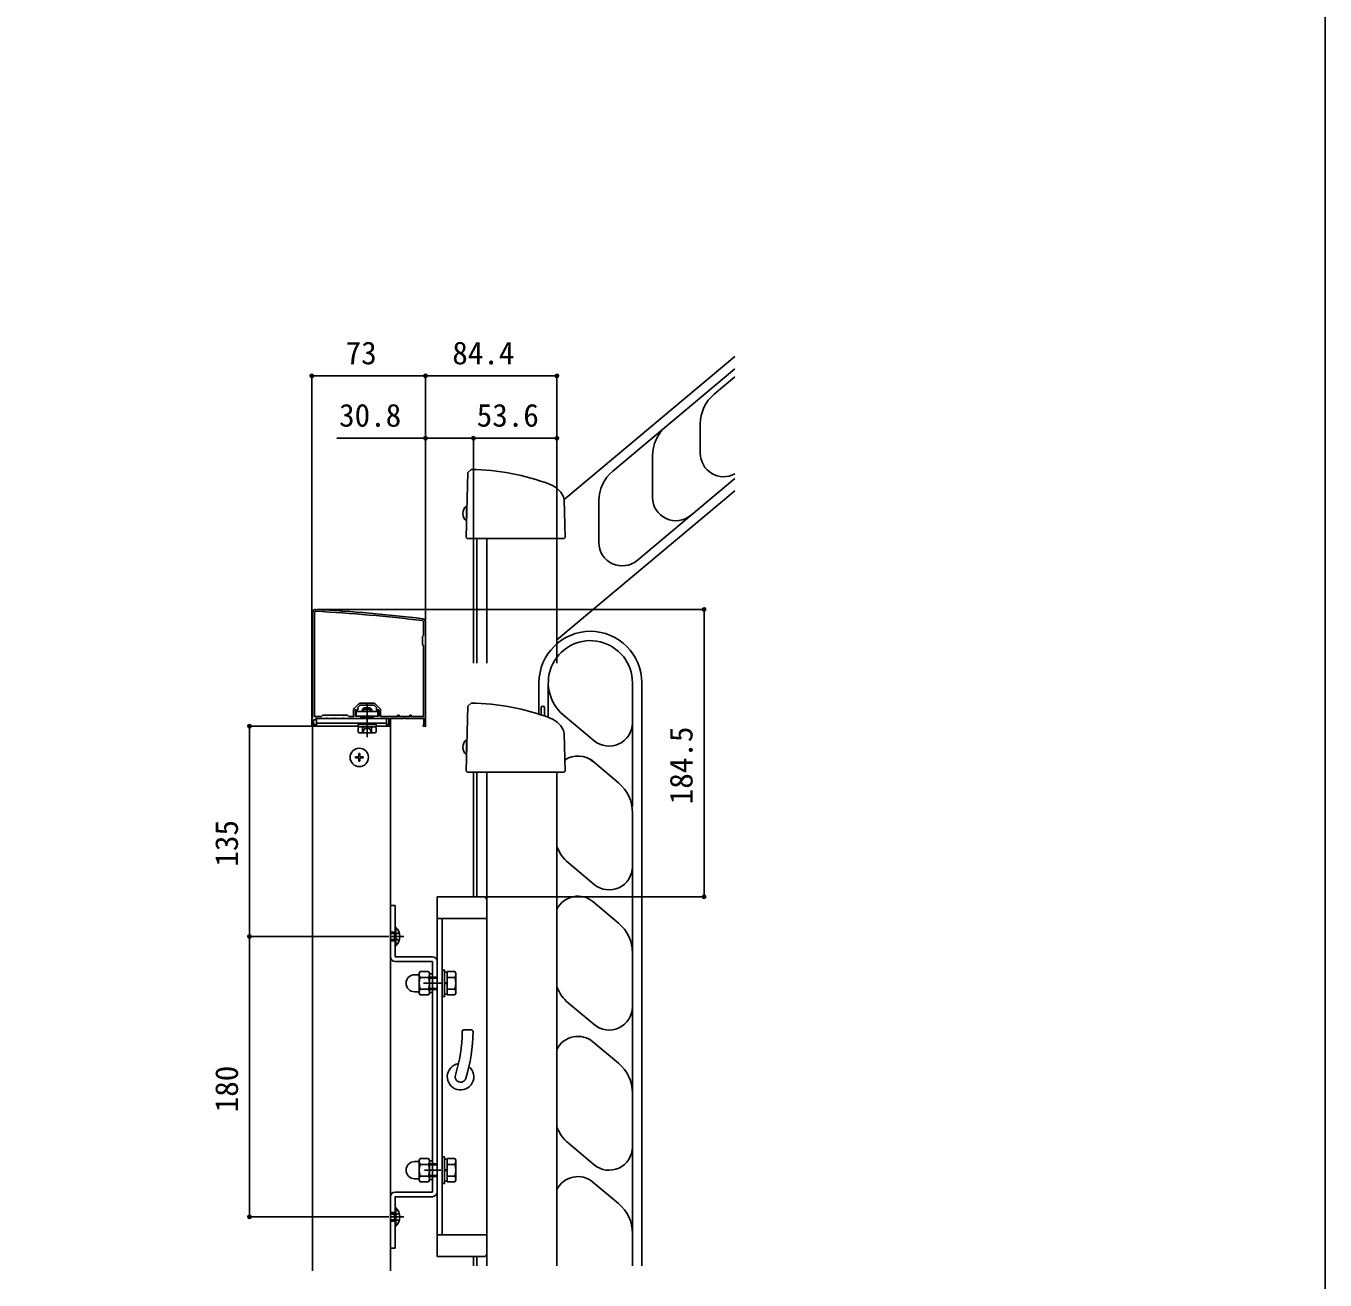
# Model space of a CAD drawing. Units: millimetres, scale not verified. Extents: x -875 to 875, y -1304 to 1296.
# Drawn here: x 41 to 875, y -892 to -87 of the extents above; entities that cross this region are included whole.
import ezdxf
from ezdxf.enums import TextEntityAlignment as Align

# ---------------------------------------------------------------- set-up
doc = ezdxf.new("R2010")
doc.units = ezdxf.units.MM
doc.header["$LTSCALE"] = 8
for name, color, linetype in [('0-2_YKK_11', 7, 'Continuous'), ('0-3_YKK_12', 2, 'Continuous'), ('0-4_YKK_13', 4, 'Continuous'), ('0-5_YKK_D', 6, 'Continuous'), ('0-6_YKK_ZWAK', 7, 'Continuous')]:
    doc.layers.add(name, color=color, linetype=linetype)
doc.styles.add('ＭＳ ゴシック', font='')
doc.styles.get('ＭＳ ゴシック').set_extended_font_data('MS Gothic')

msp = doc.modelspace()

# ---------------------------------------------------------------- linework, layer by layer
at = {"layer": '0-2_YKK_11'}
for p, q in [((226.2, -530.5), (226.2, -463.7)), ((254.564, -522.439), (251.739, -525.264)), ((264.376, -522), (255.624, -522)), ((268.261, -525.264), (265.436, -522.439))]:
    msp.add_line(p, q, dxfattribs=at)
for points in [[(225, -463.7), (225, -531.2), (224.5, -531.7), (224.5, -536.7), (227, -536.7), (227, -535.7), (225.5, -535.7), (225.5, -532.7), (227, -532.7), (227, -531.7), (233.542, -531.7), (233.725, -531.58), (234.275, -531.58), (234.458, -531.7), (238.542, -531.7), (238.725, -531.58), (239.275, -531.58), (239.458, -531.7), (244.542, -531.7), (244.725, -531.58), (245.275, -531.58), (245.458, -531.7), (256, -531.7), (256, -530.2), (252.5, -530.2), (252.5, -526.2), (254, -526.2), (254, -524.7), (255.5, -523.2), (259.542, -523.2), (259.725, -523.08), (260.275, -523.08), (260.458, -523.2), (264.5, -523.2), (266, -524.7), (266, -526.2), (267.5, -526.2), (267.5, -530.2), (264, -530.2), (264, -531.7)], [(264, -531.7), (274, -531.7), (274, -535.7), (273, -535.7), (273, -536.7), (275, -536.7), (275, -531.7), (283.542, -531.7), (283.725, -531.58), (284.275, -531.58), (284.458, -531.7), (296.5, -531.7), (296.5, -535.408), (296.25, -535.704), (296, -536), (296, -536.7), (297.5, -536.7), (297.5, -469.7)], [(296.3, -469.7), (296.3, -478.4), (295.5, -479.2), (295.5, -484.2), (296.3, -485), (296.3, -530.5), (288.4, -530.5), (288.4, -529.7), (287.5, -529.7), (287.5, -530.5), (280.5, -530.5), (280.5, -529.7), (279.6, -529.7), (279.6, -530.5), (268.7, -530.5), (268.7, -526.324)], [(251.3, -526.324), (251.3, -530.5), (248.3, -530.5), (247.5, -529.7), (231.5, -529.7), (230.7, -530.5), (226.2, -530.5)]]:
    msp.add_lwpolyline(points, dxfattribs=at)
for centre, radius, start, end in [((227, -463.7), 2, 86.9684, 180.00001), ((227, -463.7), 0.8, 86.96839, 180.00001), ((174.219, -1460.299), 998.796, 83.01993, 86.96841), ((174.219, -1460.299), 999.996, 83.01993, 86.96841), ((295.5, -469.7), 0.8, 0.00001, 83.01993), ((295.5, -469.7), 2, 0.00001, 83.01993), ((252.8, -526.324), 1.5, 134.99999, 179.99998), ((255.624, -523.5), 1.5, 90.00002, 135.00001), ((264.376, -523.5), 1.5, 44.99999, 89.99998), ((267.2, -526.324), 1.5, 0.00002, 45.00001)]:
    msp.add_arc(centre, radius, start, end, dxfattribs=at)
at = {"layer": '0-3_YKK_12'}
for p, q in [((225, -536.7), (254.25, -536.7)), ((225, -886.2), (225, -536.7)), ((283.5, -671.7), (275, -671.7)), ((308.452, -701.7), (296.205, -701.7)), ((307.376, -821.7), (296.923, -821.7)), ((282.036, -851.7), (275, -851.7)), ((283.5, -851.7), (275, -851.7))]:
    msp.add_line(p, q, dxfattribs=at)
msp.add_lwpolyline([(265.75, -536.7), (275, -536.7), (275, -886.2)], dxfattribs=at)
at = {"layer": '0-4_YKK_13'}
for p, q in [((496.059, -299.38), (386.628, -391.203)), ((496.059, -307.212), (417.731, -372.937)), ((482.845, -323.522), (496.059, -312.434)), ((473.914, -361.507), (473.914, -342.673)), ((443.272, -389.829), (443.272, -363.163)), ((323.6, -415.487), (324.693, -373.76)), ((324.693, -373.76), (326.745, -371.8)), ((433.407, -430.275), (496.059, -377.704)), ((496.059, -385.537), (381.895, -481.331)), ((387.264, -415.487), (386.626, -391.124)), ((323.816, -395.319), (323.816, -405.02)), ((324.056, -398.07), (323.816, -398.07)), ((408.8, -418.755), (408.8, -392.088)), ((323.946, -402.27), (323.816, -402.27)), ((324.282, -416.17), (323.6, -415.487)), ((386.582, -416.17), (324.282, -416.17)), ((328.3, -496.17), (328.3, -416.17)), ((330.5, -496.17), (330.5, -416.17)), ((336.9, -496.17), (336.9, -416.17)), ((381.9, -496.17), (381.9, -416.17)), ((387.264, -415.487), (386.582, -416.17)), ((370.337, -508.77), (370.337, -528.966)), ((376.337, -508.77), (376.337, -531.001)), ((436.337, -508.77), (436.337, -883.2)), ((257, -526), (258, -525)), ((262, -525), (258, -525)), ((260, -543.822), (260, -522.411)), ((263, -526), (262, -525)), ((323.6, -565.487), (324.693, -523.76)), ((324.693, -523.76), (326.745, -521.8)), ((371.837, -529.449), (371.837, -524.77)), ((373.837, -524.77), (373.837, -530.12)), ((227.5, -531.7), (272.5, -531.7)), ((227.5, -536.7), (227.5, -531.7)), ((257, -526), (263, -526)), ((257, -526), (257, -527.3)), ((257, -530.2), (257, -530.9)), ((257, -530.9), (263, -530.9)), ((257, -530.9), (257.462, -531.7)), ((257.54, -525.46), (257.54, -527.3)), ((257.54, -530.2), (257.54, -531.7)), ((262.46, -525.46), (262.46, -527.3)), ((262.46, -530.2), (262.46, -531.7)), ((263, -530.9), (262.538, -531.7)), ((263, -527.3), (263, -526)), ((263, -530.9), (263, -530.2)), ((272.5, -536.7), (272.5, -531.7)), ((385.981, -529.453), (405.695, -545.995)), ((227.5, -534.7), (272.5, -534.7)), ((227.5, -536.7), (254.226, -536.7)), ((255, -537), (254.226, -537.447)), ((255, -541), (254.226, -540.554)), ((254.227, -540.554), (254.227, -537.447)), ((265.75, -534.7), (254.25, -534.7)), ((254.25, -535.5), (254.25, -537)), ((254.25, -535.5), (265.75, -535.5)), ((254.25, -537), (265.75, -537)), ((255, -537), (265, -537)), ((255, -541), (265, -541)), ((257.113, -540.554), (257.113, -537.447)), ((262.887, -540.554), (262.887, -537.447)), ((265, -537), (265.773, -537.447)), ((265, -541), (265.773, -540.554)), ((265.75, -537), (265.75, -535.5)), ((265.773, -540.554), (265.773, -537.447)), ((265.774, -536.7), (272.5, -536.7)), ((387.264, -565.487), (386.626, -541.124)), ((323.816, -545.319), (323.816, -555.02)), ((324.056, -548.07), (323.816, -548.07)), ((252.5, -556.35), (252.5, -557.05)), ((252.5, -556.35), (254.15, -556.35)), ((252.5, -557.05), (254.15, -557.05)), ((254.65, -554.2), (255.35, -554.2)), ((254.65, -554.2), (254.65, -555.85)), ((254.65, -557.55), (254.65, -559.2)), ((255.35, -554.2), (255.35, -555.85)), ((255.35, -557.55), (255.35, -559.2)), ((255.85, -556.35), (257.5, -556.35)), ((255.85, -557.05), (257.5, -557.05)), ((257.5, -556.35), (257.5, -557.05)), ((323.946, -552.27), (323.816, -552.27)), ((421.406, -573.092), (403.337, -557.93)), ((254.65, -559.2), (255.35, -559.2)), ((324.282, -566.17), (323.6, -565.487)), ((386.582, -566.17), (324.282, -566.17)), ((328.3, -646.17), (328.3, -566.17)), ((330.5, -646.17), (330.5, -566.17)), ((336.9, -883.2), (336.9, -566.17)), ((381.9, -883.2), (381.9, -566.17)), ((387.264, -565.487), (386.582, -566.17)), ((430.337, -626.742), (430.337, -592.195)), ((405.695, -638.233), (389.267, -624.448)), ((430.337, -682.195), (430.337, -626.742)), ((334.9, -646.2), (305, -646.2)), ((305, -877.2), (305, -646.2)), ((336.9, -648.2), (336.9, -875.2)), ((421.406, -663.092), (404.979, -649.307)), ((275, -651.7), (275, -684.7)), ((278, -651.7), (275, -651.7)), ((278, -684.7), (278, -651.7)), ((278, -677.6), (278, -665.8)), ((336.9, -660.2), (305, -660.2)), ((308.2, -660.2), (308.2, -863.2)), ((275, -668.95), (278, -668.95)), ((278, -669.2), (275, -669.2)), ((278, -669.854), (275, -669.854)), ((278, -673.546), (275, -673.546)), ((278, -674.2), (275, -674.2)), ((275, -674.45), (278, -674.45)), ((278.509, -677.6), (278, -677.6)), ((430.337, -716.742), (430.337, -682.195)), ((302, -684.7), (278, -684.7)), ((302, -687.7), (278, -687.7)), ((302, -835.7), (302, -687.7)), ((305, -687.7), (305, -835.7)), ((290.5, -696.2), (293, -696.2)), ((299.419, -697.947), (294.081, -697.947)), ((299.419, -694.194), (300, -695.2)), ((300, -695.2), (300, -708.2)), ((302, -695.7), (300, -695.7)), ((300, -695.7), (300, -707.7)), ((300, -697.7), (305, -697.7)), ((305, -698.35), (300, -698.35)), ((309.8, -694.65), (311.4, -694.65)), ((311.4, -694.194), (316.319, -694.194)), ((311.4, -694.194), (311.4, -709.206)), ((311.4, -697.7), (311.4, -705.7)), ((311.4, -697.947), (316.319, -697.947)), ((316.9, -695.2), (316.319, -694.194)), ((316.9, -695.2), (316.9, -708.2)), ((290.5, -707.2), (293, -707.2)), ((299.419, -705.453), (294.081, -705.453)), ((299.419, -709.206), (300, -708.2)), ((305, -705.05), (300, -705.05)), ((300, -705.7), (305, -705.7)), ((302, -707.7), (300, -707.7)), ((311.4, -701.45), (309.8, -701.45)), ((311.4, -701.95), (309.8, -701.95)), ((309.8, -708.75), (311.4, -708.75)), ((311.4, -705.453), (316.319, -705.453)), ((316.9, -708.2), (316.319, -709.206)), ((311.4, -709.206), (316.319, -709.206)), ((405.695, -728.233), (389.267, -714.448)), ((430.337, -772.195), (430.337, -716.742)), ((322.004, -731.7), (327.004, -731.7)), ((421.406, -753.092), (404.979, -739.307)), ((430.337, -806.742), (430.337, -772.195)), ((405.695, -818.233), (389.267, -804.448)), ((430.337, -862.195), (430.337, -806.742)), ((290.5, -816.2), (293, -816.2)), ((299.419, -814.194), (300, -815.2)), ((300, -815.2), (300, -828.2)), ((302, -815.7), (300, -815.7)), ((300, -827.7), (300, -815.7)), ((309.8, -814.65), (311.4, -814.65)), ((311.4, -814.194), (316.319, -814.194)), ((311.4, -829.206), (311.4, -814.194)), ((316.9, -815.2), (316.319, -814.194)), ((316.9, -828.2), (316.9, -815.2)), ((299.419, -817.947), (294.081, -817.947)), ((299.419, -825.453), (294.081, -825.453)), ((300, -817.7), (305, -817.7)), ((305, -818.35), (300, -818.35)), ((305, -825.05), (300, -825.05)), ((311.4, -821.45), (309.8, -821.45)), ((311.4, -821.95), (309.8, -821.95)), ((311.4, -825.7), (311.4, -817.7)), ((311.4, -817.947), (316.319, -817.947)), ((311.4, -825.453), (316.319, -825.453)), ((290.5, -827.2), (293, -827.2)), ((299.419, -829.206), (300, -828.2)), ((300, -825.7), (305, -825.7)), ((302, -827.7), (300, -827.7)), ((309.8, -828.75), (311.4, -828.75)), ((311.4, -829.206), (316.319, -829.206)), ((316.9, -828.2), (316.319, -829.206)), ((421.406, -843.092), (404.979, -829.307)), ((302, -835.7), (278, -835.7)), ((275, -848.95), (278, -848.95)), ((278, -849.2), (275, -849.2)), ((278, -849.854), (275, -849.854)), ((278, -857.6), (278, -845.8)), ((278, -853.546), (275, -853.546)), ((278, -854.2), (275, -854.2)), ((275, -854.45), (278, -854.45)), ((278.509, -857.6), (278, -857.6)), ((336.9, -863.2), (305, -863.2)), ((430.337, -883.2), (430.337, -862.195)), ((334.9, -877.2), (305, -877.2)), ((328.3, -883.2), (328.3, -877.17)), ((330.5, -883.2), (330.5, -877.17))]:
    msp.add_line(p, q, dxfattribs=at)
for points in [[(430.337, -588.13), (430.337, -534.507), (430.337, -508.765)], [(254.25, -534.7), (254.25, -535.5), (265.75, -535.5), (265.75, -534.7)], [(256.95, -541.003), (258.1, -538.645), (260, -537.635)], [(263.05, -541.003), (261.9, -538.645), (260, -537.635)], [(278.509, -677.6), (278.509, -665.8), (278, -665.8)], [(280.611, -669.2), (277.833, -670.555), (277.224, -671.7)], [(280.611, -674.2), (277.833, -672.845), (277.224, -671.7)], [(299.419, -694.194), (294.081, -694.194), (293.5, -695.2), (293.5, -708.2)], [(299.419, -709.206), (294.081, -709.206), (293.5, -708.2)], [(299.419, -814.194), (294.081, -814.194), (293.5, -815.2), (293.5, -828.2)], [(299.419, -829.206), (294.081, -829.206), (293.5, -828.2)], [(302, -838.7), (278, -838.7), (278, -871.7), (275, -871.7), (275, -838.7)], [(280.611, -849.2), (277.833, -850.555), (277.224, -851.7)], [(278.509, -857.6), (278.509, -845.8), (278, -845.8)], [(280.611, -854.2), (277.833, -852.845), (277.224, -851.7)]]:
    msp.add_lwpolyline(points, dxfattribs=at)
for points in [[(253, -530.2), (267, -530.2), (267, -527.3), (253, -527.3)], [(308.2, -710.2), (308.2, -693.2), (309.8, -693.2), (309.8, -710.2)], [(308.2, -813.2), (308.2, -830.2), (309.8, -830.2), (309.8, -813.2)]]:
    msp.add_lwpolyline(points, close=True, dxfattribs=at)
msp.add_circle((255, -556.7), 5.9, dxfattribs=at)
for centre, radius, start, end in [((498.914, -342.673), 25, 130, 180), ((468.272, -363.163), 25, 130, 180), ((488.914, -361.507), 15, 180, 298.44284), ((323.677, -526.27), 154.5, 69.60904, 88.86229), ((433.8, -392.088), 25, 130, 180), ((372.282, -395.511), 15, 17.00535, 69.60904), ((458.273, -389.83), 15, 180.00001, 310), ((327.514, -400.17), 6.1, 127.32274, 232.67726), ((423.801, -418.755), 15, 180.00001, 310), ((403.337, -508.77), 33, 0, 180), ((403.337, -508.77), 27, 0, 229.99999), ((403.337, -508.77), 27, 0, 229.99999), ((323.677, -676.27), 154.5, 69.60904, 88.86229), ((372.837, -524.77), 1, 0, 180), ((372.282, -545.511), 15, 17.00535, 69.60904), ((255.67, -539.556), 2.556, 55.61708, 124.38292), ((255.67, -538.445), 2.556, 235.61708, 304.38292), ((260, -546.554), 9.554, 72.41276, 107.58724), ((260, -531.447), 9.554, 252.41276, 287.58724), ((264.33, -539.556), 2.556, 55.61708, 124.38292), ((264.33, -538.445), 2.556, 235.61708, 304.38292), ((415.337, -534.504), 15, 230.00011, 0), ((327.514, -550.17), 6.1, 127.32274, 232.67726), ((254.15, -555.85), 0.5, 270, 0), ((254.15, -557.55), 0.5, 0, 90), ((255.85, -555.85), 0.5, 180, 270), ((255.85, -557.55), 0.5, 90, 180), ((395.337, -570.798), 15, 50.00011, 123.17318), ((405.337, -592.243), 25, 0, 50.00011), ((405.337, -605.297), 25, 200.36936, 230.00037), ((415.337, -626.742), 15, 230.00011, 0), ((334.9, -648.2), 2, 0, 90), ((395.337, -660.798), 15, 50.00011, 153.60881), ((272.768, -671.7), 8.232, 314.2189, 45.7811), ((405.337, -682.243), 25, 0, 50.00011), ((278, -684.7), 3, 180, 270), ((302, -687.7), 3, 0, 90), ((290.5, -701.7), 5.5, 90, 270), ((293, -695.7), 0.5, 270, 0), ((296.823, -696.071), 3.323, 145.61575, 214.38425), ((305.919, -701.7), 12.419, 162.41205, 197.58795), ((296.677, -696.071), 3.323, 325.61575, 34.38425), ((287.581, -701.7), 12.419, 342.41205, 17.58795), ((313.577, -696.071), 3.323, 325.61575, 34.38425), ((304.481, -701.7), 12.419, 342.41205, 17.58795), ((293, -707.7), 0.5, 0, 90), ((296.823, -707.329), 3.323, 145.61575, 214.38425), ((296.677, -707.329), 3.323, 325.61575, 34.38425), ((313.577, -707.329), 3.323, 325.61575, 34.38425), ((405.337, -695.297), 25, 200.36936, 230.00037), ((415.337, -716.742), 15, 230.00011, 0), ((228.004, -732.563), 93, 342.42628, 359.9168), ((322.004, -732.7), 1, 90, 179.9168), ((228.004, -732.563), 100, 342.42628, 359.921), ((327.004, -732.7), 1, 359.921, 90), ((395.337, -750.798), 15, 50.00011, 153.60881), ((320, -761.7), 8.5, 99.06344, 50.39019), ((405.337, -772.243), 25, 0, 50.00011), ((320, -761.7), 3.5, 162.42628, 342.42628), ((405.337, -785.297), 25, 200.36936, 230.00037), ((415.337, -806.742), 15, 230.00011, 0), ((290.5, -821.7), 5.5, 90, 270), ((293, -815.7), 0.5, 270, 0), ((296.823, -816.071), 3.323, 145.61575, 214.38425), ((296.677, -816.071), 3.323, 325.61575, 34.38425), ((313.577, -816.071), 3.323, 325.61575, 34.38425), ((305.919, -821.7), 12.419, 162.41205, 197.58795), ((296.823, -827.329), 3.323, 145.61575, 214.38425), ((296.677, -827.329), 3.323, 325.61575, 34.38425), ((287.581, -821.7), 12.419, 342.41205, 17.58795), ((313.577, -827.329), 3.323, 325.61575, 34.38425), ((304.481, -821.7), 12.419, 342.41205, 17.58795), ((293, -827.7), 0.5, 0, 90), ((395.337, -840.798), 15, 50.00011, 153.60881), ((278, -838.7), 3, 90, 180), ((302, -835.7), 3, 270, 0), ((272.768, -851.7), 8.232, 314.2189, 45.7811), ((405.337, -862.243), 25, 0, 50.00011), ((334.9, -875.2), 2, 270, 0)]:
    msp.add_arc(centre, radius, start, end, dxfattribs=at)
at = {"layer": '0-5_YKK_D'}
for p, q in [((224.5, -530.824), (224.5, -310.8)), ((297.5, -311.8), (224.5, -311.8)), ((297.5, -468.7), (297.5, -310.8)), ((297.5, -468.7), (297.5, -310.8)), ((297.5, -311.8), (381.9, -311.8)), ((381.9, -446.7), (381.9, -310.8)), ((297.5, -468.7), (297.5, -350.8)), ((328.3, -446.7), (328.3, -350.8)), ((328.3, -446.7), (328.3, -350.8)), ((328.3, -351.8), (381.9, -351.8)), ((381.9, -446.7), (381.9, -350.8)), ((228, -461.7), (477.337, -461.7)), ((476.337, -461.7), (476.337, -646.2)), ((223.8, -536.7), (183.5, -536.7)), ((184.5, -536.7), (184.5, -671.7)), ((335.9, -646.2), (477.337, -646.2)), ((274, -671.7), (183.5, -671.7)), ((274, -671.7), (183.5, -671.7)), ((184.5, -671.7), (184.5, -851.7)), ((274, -851.7), (183.5, -851.7))]:
    msp.add_line(p, q, dxfattribs=at)
msp.add_lwpolyline([(328.3, -351.8), (297.5, -351.8), (240.495, -351.8)], dxfattribs=at)
for centre in [(224.5, -311.8), (297.5, -311.8), (297.5, -311.8), (381.9, -311.8), (297.5, -351.8), (328.3, -351.8), (328.3, -351.8), (381.9, -351.8), (476.337, -461.7), (184.5, -536.7), (476.337, -646.2), (184.5, -671.7), (184.5, -671.7), (184.5, -851.7)]:
    msp.add_circle(centre, 1.075, dxfattribs=at)
at = {"layer": '0-6_YKK_ZWAK'}
msp.add_lwpolyline([(-875, -1303.7), (875, -1303.7), (875, 1246.3)], dxfattribs=at)

# ---------------------------------------------------------------- texts
at = {"layer": '0-5_YKK_D', "style": 'ＭＳ ゴシック'}
for s, p in [('73', (246.227, -308.8)), ('84.4', (314.7, -308.8)), ('30.8', (242.018, -348.8)), ('53.6', (330.384, -348.8))]:
    msp.add_text(s, height=14.66, dxfattribs=at).set_placement(p, align=Align.BOTTOM_LEFT)
for s, p in [('184.5', (473.337, -586.791)), ('135', (181.5, -626.814)), ('180', (181.5, -784.541))]:
    msp.add_text(s, height=14.66, rotation=90, dxfattribs=at).set_placement(p, align=Align.BOTTOM_LEFT)

doc.saveas('drawing.dxf')
